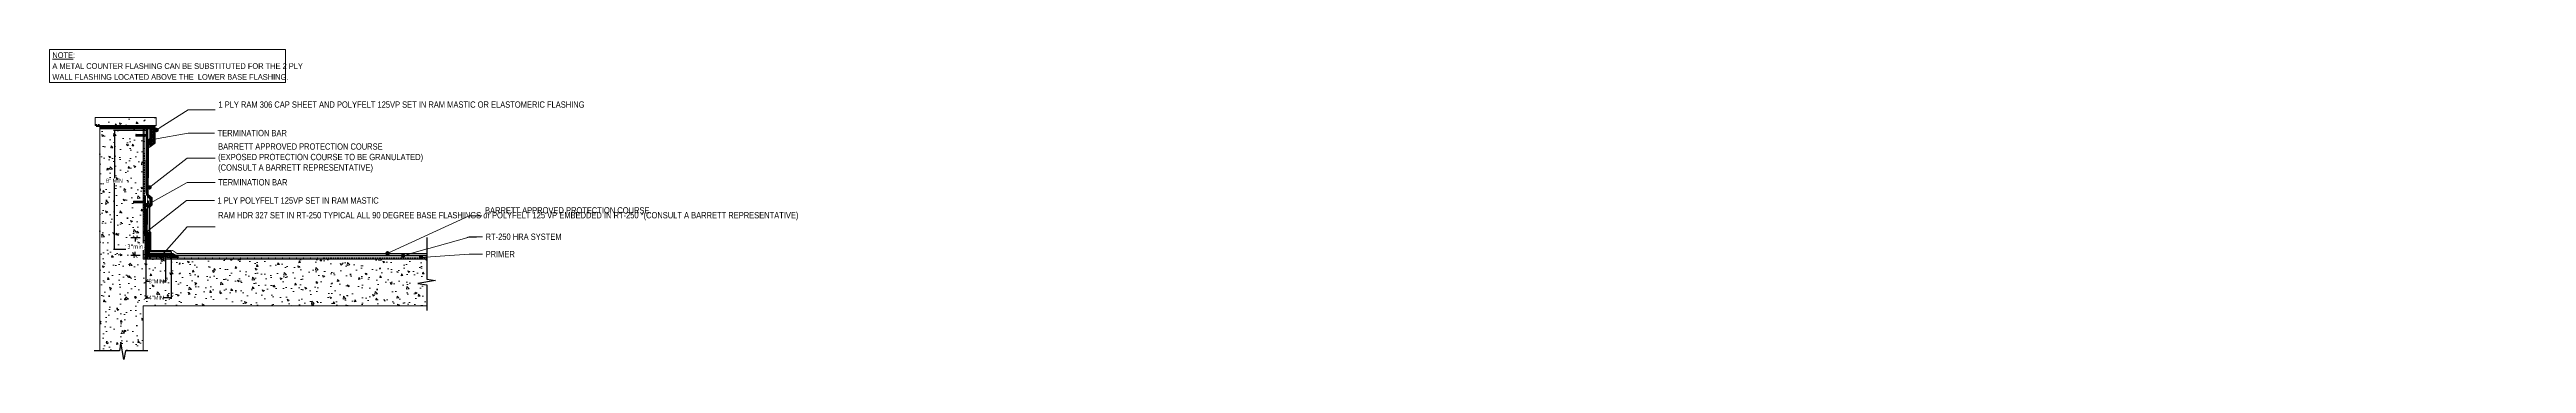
# Model space of a CAD drawing. Header units: inches. Extents: x -8 to 686, y 0 to 54.
# Drawn here: x -7.7 to 416.8, y 0 to 53.9 of the extents above; entities that cross this region are included whole.
import ezdxf
from ezdxf import colors
from ezdxf.entities.mleader import LeaderData, LeaderLine
from ezdxf.math import Vec2, Vec3

# ---------------------------------------------------------------- set-up
doc = ezdxf.new("R2010")
doc.units = ezdxf.units.IN
doc.header["$MEASUREMENT"] = 0
doc.set_wipeout_variables(frame=1)
for name, pattern in [('Dashed - Dense', [0.8, 0.5, -0.3]), ('DASHED2', [0.1875, 0.125, -0.0625]), ('Wipeout_Contour', [39.370079, 0, -39.370079])]:
    doc.linetypes.add(name, pattern=pattern)
for name, color, linetype, lineweight in [('Dimensions', 20, 'Continuous', 0), ('Drainage Mat', 191, 'Continuous', 0), ('Others', 190, 'Continuous', 0), ('RAM HDR 327', 63, 'Continuous', 0), ('Ram Mastic', 191, 'Continuous', 0), ('RT-250 HRA SYSTEM LIQUID', 241, 'Continuous', 0), ('RT-250 HRA SYSTEM MESH', 3, 'Continuous', 0), ('Text', 20, 'Continuous', 0)]:
    doc.layers.add(name, color=color, linetype=linetype, lineweight=lineweight)
doc.layers.add('Fastener', color=94, linetype='Continuous')
doc.layers.add('Primer', color=32, linetype='DASHED2')
doc.layers.add('Metal', color=17, linetype='Continuous', true_color=0x803345)
doc.layers.add('Protection Course', color=99, linetype='Dashed - Dense', lineweight=0, true_color=0x216123)
doc.styles.add('Annotative', font='tahoma.ttf')
doc.styles.add('GENERATED_STYLE_1', font='')
doc.styles.get("Standard").update_dxf_attribs({"font": ''})
doc.styles.get('GENERATED_STYLE_1').set_extended_font_data('Arial Narrow')
doc.styles.get('Standard').set_extended_font_data('Arial Narrow')
doc.dimstyles.new('Annotative', dxfattribs={"dimscale": 0, "dimtxt": 0.09375, "dimasz": 0.09375, "dimexe": 0.09375, "dimexo": 0.09375, "dimgap": 0.0625, "dimtad": 0, "dimtih": 1, "dimtoh": 1, "dimlfac": -1, "dimzin": 3, "dimdsep": 46, "dimlunit": 4, "dimtxsty": 'Annotative', "dimblk": 'ARCHTICK', "dimcen": 0.09, "dimclrd": 256, "dimclre": 256, "dimclrt": 256, "dimadec": 0, "dimazin": 2, "dimtfac": 1, "dimtix": 1, "dimtofl": 0, "dimtmove": 1, "dimatfit": 1, "dimldrblk": 'CLOSEDBLANK', "dimfxl": 1, "dimtfill": 1, "dimtolj": 1, "dimtzin": 0, "dimarcsym": 0})
doc.dimstyles.get("Standard").update_dxf_attribs({"dimtxt": 0.18, "dimasz": 0.18, "dimexe": 0.18, "dimexo": 0.0625, "dimgap": 0.09, "dimtad": 0, "dimtih": 1, "dimtoh": 1, "dimdec": 4, "dimzin": 0, "dimdsep": 46, "dimtxsty": 'Standard', "dimcen": 0.09, "dimadec": 0, "dimazin": 0, "dimtfac": 1, "dimtdec": 4, "dimtofl": 0, "dimtmove": 0, "dimatfit": 3, "dimfxl": 1, "dimtolj": 1, "dimtzin": 0, "dimarcsym": 0})
pattern_1 = [(130, (48.5373, 10.9482), (3.64368, 0.31878), [0.381, -4.191]), (185, (48.5373, 10.9482), (0.70486, 3.82114), [0.3048, -3.3528]), (79.5486, (48.2337, 10.9216), (-2.93883, 3.50235), [0.3238, -3.5618]), (133.816, (48.5373, 11.964), (5.4216, 0.84084), [0.5715, -6.2865]), (83.364, (48.0855, 11.894), (-4.7481, 4.9485), [0.4857, -5.3427]), (188.816, (48.5373, 11.964), (-4.7481, 4.9485), [0.4572, -5.0292]), (159, (48.0293, 11.7102), (3.03229, 2.0453), [0.381, -4.191]), (214, (48.0293, 11.7102), (-1.23604, 3.68376), [0.3048, -3.3528]), (108.5486, (47.7766, 11.5398), (-4.26833, 1.63845), [0.3238, -3.5618]), (142.5, (48.5373, 10.9482), (-0.061772, 1.6911), [0, -3.31216, 0, -3.4036, 0, -3.3655]), (172.5, (48.5373, 10.9482), (-1.336393, 2.00361), [0, -1.94056, 0, -3.23596, 0, -1.2827]), (212.5, (49.6702, 10.9482), (2.711818, 0.11458), [0, -1.27, 0, -3.9624, 0, -5.2578]), (222.5, (50.1782, 10.9482), (-2.96259, 0.50853), [0, -1.651, 0, -2.63144, 0, -3.7338])]
pattern_2 = [(0, (-459.16706, 23.96209), (0.125, 0.125), [0.125, -0.125]), (90, (-459.04206, 23.96209), (-0.125, 0.125), [0.125, -0.125])]

# ---------------------------------------------------------------- blocks, each defined once
blk = doc.blocks.new('_ArchTick')
at = {"color": 0, "linetype": 'ByBlock', "const_width": 0.15}
blk.add_lwpolyline([(-0.5, -0.5), (0.5, 0.5)], dxfattribs=at)
blk = doc.blocks.new('*D12')
at = {"layer": 'Defpoints', "color": 0, "transparency": 16777216}
for p in [(3.46, 39.97), (8.91, 39.97), (9.73, 19.57)]:
    blk.add_point(p, dxfattribs=at)
at = {"layer": 'Dimensions', "color": 0, "lineweight": -2, "transparency": 16777216}
for p, q in [((8.85, 39.97), (3.28, 39.97)), ((3.46, 39.97), (3.46, 31.82)), ((3.46, 19.57), (3.46, 30.93)), ((9.67, 19.57), (3.28, 19.57))]:
    blk.add_line(p, q, dxfattribs=at)
at = {"layer": 'Dimensions', "color": 0, "lineweight": -2, "transparency": 16777216, "xscale": 0.18, "yscale": 0.18, "zscale": 0.18}
for p, rotation in [((3.46, 39.97), 90), ((3.46, 19.57), 270)]:
    blk.add_blockref('_ArchTick', p, dxfattribs=dict(at, rotation=rotation))
at = {"layer": 'Dimensions', "color": 0, "transparency": 16777216, "insert": (3.46, 31.38), "char_height": 0.7, "attachment_point": 5}
blk.add_mtext('\\A1;8" MIN', dxfattribs=at)
blk = doc.blocks.new('*D10')
at = {"layer": 'Defpoints', "color": 0, "transparency": 16777216}
for p in [(8.87, 18.54), (13.17, 19.21), (13.17, 11.3)]:
    blk.add_point(p, dxfattribs=at)
at = {"layer": 'Dimensions', "color": 0, "lineweight": -2, "transparency": 16777216}
for p, q in [((8.87, 18.47), (8.87, 11.12)), ((13.17, 19.15), (13.17, 11.12)), ((8.87, 11.3), (9.5, 11.3)), ((13.17, 11.3), (11.8, 11.3))]:
    blk.add_line(p, q, dxfattribs=at)
at = {"layer": 'Dimensions', "color": 0, "lineweight": -2, "transparency": 16777216, "xscale": 0.75, "yscale": 0.75, "zscale": 0.75, "rotation": 180}
blk.add_blockref('_ArchTick', (8.87, 11.3), dxfattribs=at)
at = {"layer": 'Dimensions', "color": 0, "lineweight": -2, "transparency": 16777216, "xscale": 0.75, "yscale": 0.75, "zscale": 0.75}
blk.add_blockref('_ArchTick', (13.17, 11.3), dxfattribs=at)
at = {"layer": 'Dimensions', "color": 0, "transparency": 16777216, "insert": (10.65, 11.3), "char_height": 0.7, "attachment_point": 5}
blk.add_mtext('\\A1;4"MIN', dxfattribs=at)
blk = doc.blocks.new('*D11')
at = {"layer": 'Defpoints', "color": 0, "transparency": 16777216}
for p in [(8.87, 18.54), (12.22, 18.49), (12.22, 14.11)]:
    blk.add_point(p, dxfattribs=at)
at = {"layer": 'Dimensions', "color": 0, "lineweight": -2, "transparency": 16777216}
for p, q in [((8.87, 18.47), (8.87, 13.93)), ((12.22, 18.43), (12.22, 13.93)), ((8.87, 14.11), (9.5, 14.11)), ((12.22, 14.11), (11.78, 14.11))]:
    blk.add_line(p, q, dxfattribs=at)
at = {"layer": 'Dimensions', "color": 0, "lineweight": -2, "transparency": 16777216, "xscale": 0.75, "yscale": 0.75, "zscale": 0.75, "rotation": 180}
blk.add_blockref('_ArchTick', (8.87, 14.11), dxfattribs=at)
at = {"layer": 'Dimensions', "color": 0, "lineweight": -2, "transparency": 16777216, "xscale": 0.75, "yscale": 0.75, "zscale": 0.75}
blk.add_blockref('_ArchTick', (12.22, 14.11), dxfattribs=at)
at = {"layer": 'Dimensions', "color": 0, "transparency": 16777216, "insert": (10.64, 14.11), "char_height": 0.7, "attachment_point": 5}
blk.add_mtext('\\A1;3"MIN', dxfattribs=at)
blk = doc.blocks.new('zamac')
blk.add_wipeout([(-2.34, 0.12), (-2.27, 0.14), (0, 0.14), (0, -0.14), (-2.27, -0.14), (-2.34, -0.12)])
at = {"color": 0, "linetype": 'Continuous', "ltscale": 1.75}
for points in [[(-2.27, 0.04), (-2.27, 0.14), (-2.34, 0.12), (-2.34, -0.12), (-2.27, -0.14), (-2.27, -0.04)], [(-2.34, -0.04), (-1.25, -0.04), (-1.25, 0.04), (-2.34, 0.04)], [(-2.27, 0.14), (0, 0.14)], [(0, -0.14), (-2.27, -0.14)]]:
    blk.add_lwpolyline(points, dxfattribs=at)
blk.add_lwpolyline([(0, -0.35), (0, 0.35), (0.02, 0.35, -0.236068), (0.05, 0.34), (0.15, 0.21, -0.162278), (0.16, 0.18), (0.16, -0.18, -0.162278), (0.15, -0.21), (0.05, -0.34, -0.236068), (0.02, -0.35)], format="xyb", close=True, dxfattribs=at)
blk = doc.blocks.new('flat term')
at = {"layer": 'Fastener'}
blk.add_blockref('zamac', (476.02, 15.02), dxfattribs=at)
at = {"layer": 'Drainage Mat'}
blk.add_lwpolyline([(476.02, 13.96), (475.83, 13.96), (475.83, 16.12), (476.02, 16.12)], close=True, dxfattribs=at)
blk.add_wipeout([(476.02, 13.96), (475.83, 13.96), (475.83, 16.12), (476.02, 16.12)]).dxf.layer = 'Fastener'
blk = doc.blocks.new('*D13')
at = {"layer": 'Dimensions', "lineweight": -2, "transparency": 16777216}
for p, q in [((7.85, 21.59), (6.28, 21.59)), ((7.03, 21.59), (7.03, 20.95)), ((7.85, 18.52), (6.28, 18.52)), ((7.03, 18.52), (7.03, 19.17))]:
    blk.add_line(p, q, dxfattribs=at)
at = {"layer": 'Dimensions', "lineweight": -2, "transparency": 16777216, "xscale": 0.75, "yscale": 0.75, "zscale": 0.75}
for p, rotation in [((7.03, 21.59), 90), ((7.03, 18.52), 270)]:
    blk.add_blockref('_ArchTick', p, dxfattribs=dict(at, rotation=rotation))
at = {"layer": 'Dimensions', "transparency": 16777216, "insert": (7.03, 20.06), "char_height": 0.75, "attachment_point": 5, "style": 'Annotative', "bg_fill": 3, "box_fill_scale": 1.25, "bg_fill_color": 9, "bg_fill_true_color": 13158600, "bg_fill_transparency": 0}
blk.add_mtext('\\A1;3"min', dxfattribs=at)
at = {"layer": 'Defpoints', "color": 0, "transparency": 16777216}
for p in [(8.6, 21.59), (7.03, 18.52), (8.6, 18.52)]:
    blk.add_point(p, dxfattribs=at)
blk = doc.blocks.new('_ClosedBlank')
at = {"color": 0, "linetype": 'ByBlock', "lineweight": -2}
for p, q in [((-1, 0.2), (0, 0)), ((-1, 0.2), (-1, -0.2)), ((0, 0), (-1, -0.2))]:
    blk.add_line(p, q, dxfattribs=at)
blk = doc.blocks.new('_Dot')
at = {"color": 0, "linetype": 'ByBlock', "lineweight": -2}
blk.add_line((-0.5, 0), (-1, 0), dxfattribs=at)
at = {"color": 0, "linetype": 'ByBlock', "const_width": 0.5}
blk.add_lwpolyline([(-0.25, 0, 1), (0.25, 0, 1)], format="xyb", close=True, dxfattribs=at)

msp = doc.modelspace()

# ---------------------------------------------------------------- hatches: boundary and pattern name
at = {"layer": 'Others'}
h = msp.add_hatch(dxfattribs=at)
h.set_pattern_fill('CONCRETE___STRUCTURAL_0002', color=256, style=0, pattern_type=2)
h.set_pattern_definition(pattern_1)
h.paths.add_polyline_path([(10.59214, 40.8341), (10.59214, 42.21193), (0.17552, 42.21193), (0.17552, 40.8341)])
h = msp.add_hatch(dxfattribs=at)
h.set_pattern_fill('CONCRETE___STRUCTURAL_0002', color=256, style=0, pattern_type=2)
h.set_pattern_definition(pattern_1)
h.paths.add_polyline_path([(0.9574, 0.24511), (8.41841, 0.24511), (8.41841, 9.90551), (63.48398, 9.90551), (63.48398, 17.93584), (8.41841, 17.93584), (8.41841, 40.2753), (0.9574, 40.2753)])
at = {"layer": 'Protection Course'}
h = msp.add_hatch(dxfattribs=at)
h.set_pattern_fill('AGGREGAT', color=256, scale=0.3, pattern_type=2)
h.set_pattern_definition([(0, (-459.16706, 23.9621), (0.3, 0.3), [0.03, -0.045, 0.015, -0.045, 0.015, -0.15]), (0, (-459.01706, 23.9921), (0.3, 0.3), [0.015, -0.285]), (0, (-459.10706, 24.0071), (0.3, 0.3), [0.015, -0.03, 0.015, -0.24]), (0, (-458.95706, 24.0221), (0.3, 0.3), [0.03, -0.27]), (0, (-458.92706, 24.0371), (0.3, 0.3), [0.015, -0.285]), (0, (-459.01706, 24.0671), (0.3, 0.3), [0.03, -0.27]), (0, (-459.16706, 24.0821), (0.3, 0.3), [0.015, -0.03, 0.015, -0.075, 0.045, -0.12]), (0, (-458.95706, 24.1121), (0.3, 0.3), [0.03, -0.27]), (0, (-459.13706, 24.1271), (0.3, 0.3), [0.03, -0.015, 0.015, -0.12, 0.015, -0.105]), (0, (-459.15206, 24.1421), (0.3, 0.3), [0.015, -0.285]), (0, (-459.04706, 24.1571), (0.3, 0.3), [0.015, -0.015, 0.015, -0.255]), (0, (-459.09206, 24.1721), (0.3, 0.3), [0.015, -0.285]), (0, (-458.89706, 24.1871), (0.3, 0.3), [0.015, -0.285]), (0, (-459.03206, 24.2021), (0.3, 0.3), [0.015, -0.12, 0.015, -0.15]), (0, (-459.03206, 24.2171), (0.3, 0.3), [0.03, -0.27]), (0, (-458.97206, 24.2321), (0.3, 0.3), [0.03, -0.27]), (0, (-459.15206, 24.2471), (0.3, 0.3), [0.015, -0.18, 0.03, -0.075]), (90, (-459.16706, 24.0971), (-0.3, 0.3), [0.06, -0.06, 0.03, -0.15]), (90, (-459.15206, 24.0971), (-0.3, 0.3), [0.015, -0.105, 0.03, -0.15]), (90, (-459.13706, 24.0221), (-0.3, 0.3), [0.045, -0.255]), (90, (-459.12206, 24.0221), (-0.3, 0.3), [0.03, -0.27]), (90, (-459.10706, 23.9771), (-0.3, 0.3), [0.015, -0.18, 0.015, -0.015, 0.03, -0.045]), (90, (-459.07706, 23.9771), (-0.3, 0.3), [0.015, -0.105, 0.015, -0.165]), (90, (-459.06206, 24.0971), (-0.3, 0.3), [0.03, -0.045, 0.015, -0.015, 0.03, -0.165]), (90, (-459.04706, 24.0371), (-0.3, 0.3), [0.03, -0.165, 0.015, -0.09]), (90, (-459.03206, 23.9771), (-0.3, 0.3), [0.015, -0.015, 0.03, -0.24]), (90, (-459.00206, 24.1721), (-0.3, 0.3), [0.015, -0.285]), (90, (-458.98706, 24.1721), (-0.3, 0.3), [0.03, -0.03, 0.015, -0.015, 0.03, -0.18]), (90, (-458.97206, 24.0371), (-0.3, 0.3), [0.015, -0.015, 0.015, -0.03, 0.015, -0.21]), (90, (-458.92706, 24.1421), (-0.3, 0.3), [0.06, -0.24]), (90, (-458.91206, 24.1121), (-0.3, 0.3), [0.06, -0.045, 0.03, -0.165]), (90, (-458.89706, 23.9921), (-0.3, 0.3), [0.015, -0.045, 0.03, -0.21]), (90, (-458.88206, 24.0221), (-0.3, 0.3), [0.045, -0.255]), (45, (-459.04706, 23.96209), (0, 0.3), [0.021213, -0.40305107]), (45, (-458.88206, 23.97709), (0, 0.3), [0.021213, -0.36062507, 0.021213, -0.021213]), (45, (-459.07706, 23.99209), (0, 0.3), [0.021213, -0.169704, 0.021213, -0.21213407]), (45, (-459.00206, 23.99209), (0, 0.3), [0.021213, -0.33941207, 0.021213, -0.042426]), (45, (-458.98706, 23.99209), (0, 0.3), [0.042426, -0.169704, 0.042426, -0.16970807]), (45, (-459.06206, 24.02209), (0, 0.3), [0.02121, -0.19092, 0.02121, -0.02121, 0.02121, -0.14850407]), (45, (-458.91206, 24.03709), (0, 0.3), [0.021213, -0.021213, 0.021213, -0.36062507]), (45, (-459.12206, 24.05209), (0, 0.3), [0.021213, -0.254556, 0.021213, -0.12728207]), (45, (-458.88206, 24.08209), (0, 0.3), [0.02121, -0.02121, 0.02121, -0.084852, 0.02121, -0.25457207]), (45, (-459.06206, 24.12709), (0, 0.3), [0.021213, -0.40305107]), (45, (-459.13706, 24.14209), (0, 0.3), [0.0424263, -0.38183777]), (45, (-459.16706, 24.17209), (0, 0.3), [0.021213, -0.021213, 0.021213, -0.36062507]), (45, (-459.00206, 24.21709), (0, 0.3), [0.021213, -0.40305107]), (45, (-458.91206, 24.24709), (0, 0.3), [0.021213, -0.40305107]), (135, (-459.03206, 23.99209), (2e-17, 0.3), [0.021213, -0.40305107]), (135, (-459.01706, 23.99209), (2e-17, 0.3), [0.021213, -0.40305107]), (135, (-459.10706, 24.00709), (2e-17, 0.3), [0.021213, -0.084852, 0.042426, -0.27577307]), (135, (-459.16706, 24.00709), (2e-17, 0.3), [0.021213, -0.40305107]), (135, (-458.97206, 24.05209), (2e-17, 0.3), [0.021213, -0.16970562, 0.021213, -0.21213245]), (135, (-458.95706, 24.05209), (2e-17, 0.3), [0.02121, -0.12729, 0.02121, -0.12726, 0.02121, -0.10608407]), (135, (-459.13706, 24.06709), (2e-17, 0.3), [0.021213, -0.40305107]), (135, (-458.89706, 24.08209), (2e-17, 0.3), [0.04242, -0.106065, 0.02121, -0.02121, 0.02121, -0.21214907]), (135, (-459.09206, 24.12709), (2e-17, 0.3), [0.021213, -0.40305107]), (135, (-458.97206, 24.12709), (2e-17, 0.3), [0.0424263, -0.38183777]), (135, (-458.95706, 24.12709), (2e-17, 0.3), [0.021213, -0.40305107]), (135, (-459.04706, 24.15709), (2e-17, 0.3), [0.021213, -0.40305107]), (135, (-459.13706, 24.20209), (2e-17, 0.3), [0.021213, -0.40305107]), (135, (-458.89706, 24.20209), (2e-17, 0.3), [0.021213, -0.40305107]), (26.56505, (-459.13706, 23.96209), (0.3, 1e-10), [0.03354, -0.6372804]), (26.56505, (-459.16706, 23.99209), (0.3, 1e-10), [0.03354, -0.6372804]), (26.56505, (-459.16706, 24.00709), (0.3, 1e-10), [0.03354, -0.6372804]), (26.56505, (-459.09206, 24.00709), (0.3, 1e-10), [0.03354, -0.6372804]), (26.56505, (-459.10706, 24.06709), (0.3, 1e-10), [0.03354, -0.6372804]), (26.56505, (-459.10706, 24.08209), (0.3, 1e-10), [0.03354, -0.6372804]), (26.56505, (-459.04706, 24.14209), (0.3, 1e-10), [0.03354, -0.6372804]), (26.56505, (-459.03206, 24.15709), (0.3, 1e-10), [0.03354, -0.6372804]), (26.56505, (-459.15206, 24.18709), (0.3, 1e-10), [0.03354, -0.6372804]), (26.56505, (-459.06206, 24.18709), (0.3, 1e-10), [0.03354, -0.6372804]), (63.43495, (-458.91206, 23.96209), (2e-11, 0.3), [0.03354, -0.6372804]), (63.43495, (-458.98706, 24.00709), (2e-11, 0.3), [0.03354, -0.6372804]), (63.43495, (-459.03206, 24.03709), (2e-11, 0.3), [0.03354, -0.6372804]), (63.43495, (-458.98706, 24.08209), (2e-11, 0.3), [0.03354, -0.6372804]), (63.43495, (-458.97206, 24.08209), (2e-11, 0.3), [0.03354, -0.6372804]), (63.43495, (-459.07706, 24.12709), (2e-11, 0.3), [0.03354, -0.6372804]), (63.43495, (-459.10706, 24.14209), (2e-11, 0.3), [0.03354, -0.6372804]), (63.43495, (-458.98706, 24.20209), (2e-11, 0.3), [0.03354, -0.6372804]), (63.43495, (-459.10706, 24.23209), (2e-11, 0.3), [0.03354, -0.6372804]), (116.56505, (-459.15206, 24.14209), (-1e-10, 0.3), [0.03354, -0.6372804]), (116.56505, (-458.97206, 24.14209), (-1e-10, 0.3), [0.03354, -0.6372804]), (116.56505, (-459.16706, 24.15709), (-1e-10, 0.3), [0.03354, -0.6372804]), (116.56505, (-458.92706, 24.20209), (-1e-10, 0.3), [0.03354, -0.6372804]), (116.56505, (-459.12206, 24.21709), (-1e-10, 0.3), [0.03354, -0.6372804]), (116.56505, (-459.06206, 24.23209), (-1e-10, 0.3), [0.03354, -0.6372804]), (153.43495, (-459.04706, 23.96209), (-0.3, 1e-10), [0.03354, -0.6372804]), (153.43495, (-459.10706, 23.99209), (-0.3, 1e-10), [0.03354, -0.6372804]), (153.43495, (-458.89706, 24.00709), (-0.3, 1e-10), [0.03354, -0.6372804]), (153.43495, (-458.92706, 24.03709), (-0.3, 1e-10), [0.03354, -0.6372804]), (153.43495, (-459.04706, 24.06709), (-0.3, 1e-10), [0.03354, -0.6372804]), (153.43495, (-459.12206, 24.08209), (-0.3, 1e-10), [0.03354, -0.6372804]), (153.43495, (-459.03206, 24.08209), (-0.3, 1e-10), [0.03354, -0.6372804]), (153.43495, (-459.07706, 24.11209), (-0.3, 1e-10), [0.03354, -0.6372804]), (153.43495, (-459.07706, 24.18709), (-0.3, 1e-10), [0.03354, -0.6372804]), (153.43495, (-459.16706, 24.24709), (-0.3, 1e-10), [0.03354, -0.6372804]), (153.43495, (-458.98706, 24.24709), (-0.3, 1e-10), [0.03354, -0.6372804]), (153.43495, (-458.95706, 24.24709), (-0.3, 1e-10), [0.03354, -0.6372804])])
h.paths.add_polyline_path([(9.39306, 22.60982), (9.59401, 22.40934), (9.59401, 19.27269), (9.5963, 19.27269), (9.5963, 19.15021), (13.16905, 19.15021), (13.16905, 19.27269), (9.72474, 19.27269), (9.72474, 22.47591), (9.51767, 22.68249), (9.51767, 26.84807), (9.95026, 27.24339), (9.95704, 28.42571), (9.26525, 29.03286), (9.35261, 40.27332), (9.20151, 40.27671), (9.13653, 29.00011), (9.81133, 28.38918), (9.81884, 27.29491), (9.39382, 26.8626)])
at = {"layer": 'Ram Mastic'}
h = msp.add_hatch(dxfattribs=at)
h.set_pattern_fill('ZIGZAG', color=256)
h.set_pattern_definition(pattern_2)
h.paths.add_polyline_path([(8.82111, 28.79871), (8.60453, 28.79871), (8.60453, 22.03108), (9.02935, 22.03108), (9.02935, 18.52575), (9.22607, 18.52575), (9.22168, 22.18706), (8.82261, 22.48386)])
h = msp.add_hatch(dxfattribs=at)
h.set_pattern_fill('ZIGZAG', color=256)
h.set_pattern_definition(pattern_2)
h.paths.add_polyline_path([(14.36072, 18.35076), (13.83314, 18.35536), (13.37198, 18.65544), (9.22607, 18.66004), (9.22607, 18.52575), (12.4667, 18.52575), (12.4667, 18.20504), (14.36072, 18.20504)])

# ---------------------------------------------------------------- linework, layer by layer
at = {"layer": 'Metal', "linetype": 'Continuous'}
msp.add_lwpolyline([(9.43649, 37.12363), (10.42896, 37.89154), (10.43313, 40.68948), (0.32668, 40.70452)], dxfattribs=at)
at = {"layer": 'Others', "flags": 128}
for points in [[(10.59214, 40.8341), (10.59214, 42.21193), (0.17552, 42.21193), (0.17552, 40.8341)], [(0.9574, 0.24511), (8.41841, 0.24511), (8.41841, 9.90551), (63.48398, 9.90551), (63.48398, 17.93584), (8.41841, 17.93584), (8.41841, 40.2753), (0.9574, 40.2753)]]:
    msp.add_lwpolyline(points, close=True, dxfattribs=at)
at = {"layer": 'Primer', "ltscale": 0.2}
msp.add_lwpolyline([(57.11942, 18.06422), (8.60453, 18.06422), (8.60453, 40.2753)], dxfattribs=at)
at = {"layer": 'Protection Course', "linetype": 'Continuous', "flags": 128}
msp.add_lwpolyline([(9.39306, 22.60982), (9.59401, 22.40934), (9.59401, 19.27269), (9.5963, 19.27269), (9.5963, 19.15021), (13.16905, 19.15021), (13.16905, 19.27269), (9.72474, 19.27269), (9.72474, 22.47591), (9.51767, 22.68249), (9.51767, 26.84807), (9.95026, 27.24339), (9.95704, 28.42571), (9.26525, 29.03286), (9.35261, 40.27332), (9.20151, 40.27671), (9.13653, 29.00011), (9.81133, 28.38918), (9.81884, 27.29491), (9.39382, 26.8626)], close=True, dxfattribs=at)
at = {"layer": 'Protection Course', "linetype": 'Dashed - Dense', "ltscale": 0.2, "const_width": 0.14148}
msp.add_lwpolyline([(57.07639, 18.89528), (14.17054, 18.89528), (13.40434, 19.43844), (9.81813, 19.44394)], dxfattribs=at)
at = {"layer": 'RAM HDR 327', "const_width": 0.05}
msp.add_lwpolyline([(12.21812, 18.49096), (8.985, 18.48888), (9.00766, 21.59439)], dxfattribs=at)
at = {"layer": 'Ram Mastic'}
for points in [[(8.82111, 28.79871), (8.60453, 28.79871), (8.60453, 22.03108), (9.02935, 22.03108), (9.02935, 18.52575), (9.22607, 18.52575), (9.22168, 22.18706), (8.82261, 22.48386)], [(14.36072, 18.35076), (13.83314, 18.35536), (13.37198, 18.65544), (9.22607, 18.66004), (9.22607, 18.52575), (12.4667, 18.52575), (12.4667, 18.20504), (14.36072, 18.20504)]]:
    msp.add_lwpolyline(points, close=True, dxfattribs=at)
at = {"layer": 'RT-250 HRA SYSTEM LIQUID', "const_width": 0.3}
for points in [[(56.9798, 18.55177), (13.93852, 18.55177), (13.41169, 18.85004), (9.39106, 18.85004), (9.42347, 22.26204), (9.03094, 22.60382), (9.06522, 26.64767), (9.59376, 27.45607), (9.59376, 28.27776), (9.02662, 28.88552), (8.91506, 29.46502), (8.96695, 40.27099)], [(12.46127, 18.36309), (8.85806, 18.36044), (8.87253, 22.02998)]]:
    msp.add_lwpolyline(points, dxfattribs=at)
at = {"layer": 'RT-250 HRA SYSTEM MESH'}
msp.add_lwpolyline([(14.36072, 18.35076), (13.86152, 18.38374), (13.36584, 18.67961), (9.24153, 18.67961), (9.23714, 22.20416), (8.86279, 22.53295), (8.86129, 28.80192)], dxfattribs=at)

# ---------------------------------------------------------------- texts
at = {"layer": 'Text', "linetype": 'Continuous', "insert": (-7.16492, 48.68762), "char_height": 0.97222222, "width": 39.4566205, "attachment_point": 7, "line_spacing_factor": 1.156004, "style": 'GENERATED_STYLE_1', "bg_fill": 16, "box_fill_scale": 1.5, "bg_fill_color": 256, "bg_fill_transparency": 0}
msp.add_mtext('\\A1;\\pxql;{\\LNOTE}:\\P\\pq*;A METAL COUNTER FLASHING CAN BE SUBSTITUTED FOR THE 2 PLY WALL FLASHING LOCATED ABOVE THE  LOWER BASE FLASHING.', dxfattribs=at)

# ---------------------------------------------------------------- dimensions: what is measured, and where the dimension line sits
at = {"layer": 'Dimensions'}
dim = msp.add_linear_dim(base=(3.45753, 39.97097), p1=(9.73048, 19.56956), p2=(8.91214, 39.97097), angle=90, text='8" MIN', dimstyle='Standard', override={"dimscale": 0, "dimtxt": 0.7, "dimblk1": 'ArchTick', "dimblk2": 'ArchTick', "dimsah": 1}, dxfattribs=at)
dim.commit()
dim.dimension.update_dxf_attribs({"geometry": '*D12', "text_midpoint": (3.45753, 31.37643), "dimtype": 160})
for base, p2, text, picture, middle in [((13.16905, 11.30199), (13.16905, 19.21145), '4"MIN', '*D10', (10.65037, 11.30199)), ((12.21812, 14.11144), (12.21812, 18.49096), '3"MIN', '*D11', (10.64233, 14.11144))]:
    dim = msp.add_linear_dim(base=base, p1=(8.86605, 18.53709), p2=p2, text=text, dimstyle='Standard', override={"dimtxt": 0.7, "dimasz": 0.75, "dimblk1": 'ArchTick', "dimblk2": 'ArchTick', "dimsah": 1}, dxfattribs=at)
    dim.commit()
    dim.dimension.update_dxf_attribs({"geometry": picture, "text_midpoint": middle, "dimtype": 160})

# ---------------------------------------------------------------- next in the draw order: wipeouts: each hides what was drawn before it
at = {"linetype": 'Wipeout_Contour', "ltscale": 4148.249165}
msp.add_wipeout([(65.54634, 21.6553), (56.97978, 21.65526), (56.97982, 14.50526), (58.47983, 14.25527), (55.47983, 13.75525), (56.97983, 13.50526), (56.97985, 9.1181), (65.54641, 9.11815)], dxfattribs=at)
at = {"linetype": 'Wipeout_Contour', "ltscale": 3715.327653}
msp.add_wipeout([(9.19437, 0.00005), (9.19436, 2.16857), (5.34349, 2.16855), (5.0935, 0.66855), (4.59348, 3.66854), (4.34349, 2.16854), (-0.00001, 2.16852), (0, 0)], dxfattribs=at)

# ---------------------------------------------------------------- next in the draw order: linework, layer by layer
at = {"linetype": 'Continuous'}
for p, q in [((56.97978, 21.65526), (56.97982, 14.50526)), ((58.47983, 14.25527), (55.47983, 13.75525)), ((55.47983, 13.75525), (56.97983, 13.50526)), ((56.97982, 14.50526), (58.47983, 14.25527)), ((56.97983, 13.50526), (56.97985, 9.1181)), ((4.34349, 2.16854), (-0.00001, 2.16852)), ((4.59348, 3.66854), (4.34349, 2.16854)), ((5.0935, 0.66855), (4.59348, 3.66854)), ((5.34349, 2.16855), (5.0935, 0.66855)), ((9.19436, 2.16857), (5.34349, 2.16855))]:
    msp.add_line(p, q, dxfattribs=at)
at = {"layer": 'RT-250 HRA SYSTEM MESH'}
msp.add_lwpolyline([(56.9798, 18.51487), (13.93852, 18.51487), (13.41168, 18.81314), (9.39105, 18.81314), (9.42347, 22.22515), (9.03093, 22.56693), (9.06522, 26.64767), (9.59376, 27.41917), (9.59376, 28.27777), (9.02662, 28.88552), (8.91506, 29.46502), (8.96695, 40.2341)], dxfattribs=at)

# ---------------------------------------------------------------- next in the draw order: leaders
at = {"layer": 'Text'}
ml = msp.add_multileader_mtext('Standard', dxfattribs=at)
ml.set_content('BARRETT APPROVED PROTECTION COURSE.', color=256)
ml.set_leader_properties(color=256, lineweight=0)
ml.set_arrow_properties(name='DOT')
ml.build(insert=Vec2(0, 0))
ml.multileader.update_dxf_attribs({"text_left_attachment_type": 2, "text_right_attachment_type": 2, "dogleg_length": 0.36, "arrow_head_size": 0.75, "scale": 12})
ctx = ml.context
ctx.base_point, ctx.scale, ctx.char_height, ctx.arrow_head_size, ctx.landing_gap_size, ctx.plane_origin = Vec3(66.4248, 25.36961), 12, 1.08, 0.75, 0.54, Vec3(60.50561, 18.89528)
ctx.left_attachment, ctx.right_attachment = 2, 2
notes = []
notes.append((ctx, [(0, (1, 1, 0), (64.23835, 25.36961), (1, 0), 2.18645, [(0, [(50.27608, 18.91554)], 0, [])])]))
ctx.mtext.insert, ctx.mtext.width, ctx.mtext.flow_direction = Vec3(66.9648, 26.83797), 18.0121863, 5
ml = msp.add_multileader_mtext('Standard', dxfattribs=at)
ml.set_content('RT-250 HRA SYSTEM', color=256)
ml.set_leader_properties(color=256, lineweight=0)
ml.set_arrow_properties(name='DOT')
ml.build(insert=Vec2(0, 0))
ml.multileader.update_dxf_attribs({"text_left_attachment_type": 2, "text_right_attachment_type": 2, "dogleg_length": 0.36, "arrow_head_size": 0.75, "scale": 12})
ctx = ml.context
ctx.base_point, ctx.scale, ctx.char_height, ctx.arrow_head_size, ctx.landing_gap_size, ctx.plane_origin = Vec3(66.53132, 21.74895), 12, 1.08, 0.75, 0.54, Vec3(56.2885, 18.44239)
ctx.left_attachment, ctx.right_attachment = 2, 2
notes.append((ctx, [(0, (1, 1, 0), (64.23835, 21.74895), (1, 0), 2.29297, [(0, [(52.91586, 18.51487)], 0, [])])]))
ctx.mtext.insert, ctx.mtext.flow_direction = Vec3(67.07132, 22.30773), 5
ml = msp.add_multileader_mtext('Standard', dxfattribs=at)
ml.set_content('PRIMER', color=256)
ml.set_leader_properties(color=256, lineweight=0)
ml.set_arrow_properties(name='DOT')
ml.build(insert=Vec2(0, 0))
ml.multileader.update_dxf_attribs({"text_left_attachment_type": 2, "text_right_attachment_type": 2, "dogleg_length": 0.36, "arrow_head_size": 0.75, "scale": 12})
ctx = ml.context
ctx.base_point, ctx.scale, ctx.char_height, ctx.arrow_head_size, ctx.landing_gap_size, ctx.plane_origin = Vec3(66.53132, 18.78318), 12, 1.08, 0.75, 0.54, Vec3(52.1296, 18.00029)
ctx.left_attachment, ctx.right_attachment = 2, 2
notes.append((ctx, [(0, (1, 1, 0), (64.23835, 18.78318), (1, 0), 2.29297, [(0, [(56.00202, 18.19683)], 0, [])])]))
ctx.mtext.insert, ctx.mtext.width, ctx.mtext.flow_direction = Vec3(67.07132, 19.32318), 6.2457702, 5
for ctx, leaders in notes:
    for number, flags, end, landing, length, lines in leaders:
        leader = LeaderData()
        leader.index, (leader.has_last_leader_line, leader.has_dogleg_vector, leader.attachment_direction) = number, flags
        leader.last_leader_point, leader.dogleg_vector, leader.dogleg_length = Vec3(end), Vec3(landing), length
        for number, points, colour, breaks in lines:
            line = LeaderLine()
            line.index, line.vertices, line.color, line.breaks = number, Vec3.list(points), colors.encode_raw_color(colour), breaks
            leader.lines.append(line)
        ctx.leaders.append(leader)

# ---------------------------------------------------------------- next in the draw order: block references
at = {"layer": 'Drainage Mat'}
msp.add_blockref('flat term', (-466.55217, 24.15578), dxfattribs=at)
at = {"layer": 'Fastener'}
msp.add_blockref('flat term', (-466.95785, 12.68566), dxfattribs=at)

# ---------------------------------------------------------------- next in the draw order: dimensions: what is measured, and where the dimension line sits
at = {"layer": 'Dimensions'}
dim = msp.add_linear_dim(base=(7.02935, 18.52484), p1=(8.60453, 21.59439), p2=(8.60453, 18.52484), angle=90, text='<>min', dimstyle='Annotative', override={"dimscale": 0}, dxfattribs=at)
dim.commit()
dim.dimension.update_dxf_attribs({"geometry": '*D13', "text_midpoint": (7.02935, 20.05961)})

# ---------------------------------------------------------------- next in the draw order: hatches: boundary and pattern name
at = {"layer": 'Ram Mastic'}
h = msp.add_hatch(dxfattribs=at)
h.set_pattern_fill('ZIGZAG', color=256)
h.set_pattern_definition(pattern_2)
h.paths.add_polyline_path([(0.9574, 40.2753), (9.53186, 40.2753), (9.53186, 39.55844), (9.66446, 39.39805), (9.66446, 38.95803), (9.53186, 38.82544), (9.53186, 37.34044), (10.34602, 37.97901), (10.34602, 40.64868), (0.9574, 40.64868)])

# ---------------------------------------------------------------- next in the draw order: linework, layer by layer
at = {"layer": 'Drainage Mat'}
msp.add_lwpolyline([(0.9574, 40.2753), (9.53186, 40.2753), (9.53186, 39.55844), (9.66446, 39.39805), (9.66446, 38.95803), (9.53186, 38.82544), (9.53186, 37.34044), (10.34602, 37.97901), (10.34602, 40.64868), (0.9574, 40.64868)], close=True, dxfattribs=at)

# ---------------------------------------------------------------- next in the draw order: leaders
at = {"layer": 'Text'}
ml = msp.add_multileader_mtext('Standard', dxfattribs=at)
ml.set_content('1 PLY RAM 306 CAP SHEET AND POLYFELT 125VP SET IN RAM MASTIC OR ELASTOMERIC FLASHING', color=256)
ml.set_leader_properties(color=256, lineweight=0)
ml.set_arrow_properties(name='DOT')
ml.build(insert=Vec2(0, 0))
ml.multileader.update_dxf_attribs({"text_left_attachment_type": 2, "text_right_attachment_type": 2, "dogleg_length": 0.36, "arrow_head_size": 0.75, "scale": 12})
ctx = ml.context
ctx.base_point, ctx.scale, ctx.char_height, ctx.arrow_head_size, ctx.landing_gap_size, ctx.plane_origin = Vec3(20.74268, 43.52189), 12, 1.08, 0.75, 0.54, Vec3(3.29167, 40.7001)
ctx.left_attachment, ctx.right_attachment = 2, 2
notes = []
notes.append((ctx, [(1, (1, 1, 0), (16.1063, 43.52189), (1, 0), 4.63638, [(0, [(10.69701, 40.08358)], 0, [])])]))
ctx.mtext.insert, ctx.mtext.width, ctx.mtext.flow_direction = Vec3(21.28268, 44.99025), 32.3779897, 5
ml = msp.add_multileader_mtext('Standard', dxfattribs=at)
ml.set_content('TERMINATION BAR', color=256)
ml.set_leader_properties(color=256, lineweight=0)
ml.set_arrow_properties(name='DOT')
ml.build(insert=Vec2(0, 0))
ml.multileader.update_dxf_attribs({"text_left_attachment_type": 2, "text_right_attachment_type": 2, "dogleg_length": 0.36, "arrow_head_size": 0.75, "scale": 12})
ctx = ml.context
ctx.base_point, ctx.scale, ctx.char_height, ctx.arrow_head_size, ctx.landing_gap_size, ctx.plane_origin = Vec3(20.6063, 39.53986), 12, 1.08, 0.75, 0.54, Vec3(5.54279, 39.71681)
ctx.left_attachment, ctx.right_attachment = 2, 2
notes.append((ctx, [(1, (1, 1, 0), (16.1063, 39.53986), (1, 0), 4.5, [(0, [(9.61662, 38.34698)], 0, [])])]))
ctx.mtext.insert, ctx.mtext.flow_direction = Vec3(21.1463, 40.09865), 5
ml = msp.add_multileader_mtext('Standard', dxfattribs=at)
ml.set_content('BARRETT APPROVED PROTECTION COURSE \\P(EXPOSED PROTECTION COURSE TO BE GRANULATED)\\P\\pxqj;(CONSULT A BARRETT REPRESENTATIVE)', color=256)
ml.set_leader_properties(color=256, lineweight=0)
ml.set_arrow_properties(name='DOT')
ml.build(insert=Vec2(0, 0))
ml.multileader.update_dxf_attribs({"text_left_attachment_type": 2, "text_right_attachment_type": 2, "dogleg_length": 0.36, "arrow_head_size": 0.75, "scale": 12})
ctx = ml.context
ctx.base_point, ctx.scale, ctx.char_height, ctx.arrow_head_size, ctx.landing_gap_size, ctx.plane_origin = Vec3(20.70192, 35.25895), 12, 1.08, 0.75, 0.54, Vec3(8.60336, 29.8322)
ctx.left_attachment, ctx.right_attachment = 2, 2
notes.append((ctx, [(0, (1, 1, 0), (15.91506, 35.25895), (1, 0), 4.78686, [(0, [(9.47591, 30.23075)], 0, [])])]))
ctx.mtext.insert, ctx.mtext.width, ctx.mtext.flow_direction = Vec3(21.24192, 37.78644), 55.3994112, 5
ml = msp.add_multileader_mtext('Standard', dxfattribs=at)
ml.set_content('TERMINATION BAR', color=256)
ml.set_leader_properties(color=256, lineweight=0)
ml.set_arrow_properties(name='DOT')
ml.build(insert=Vec2(0, 0))
ml.multileader.update_dxf_attribs({"text_left_attachment_type": 2, "text_right_attachment_type": 2, "dogleg_length": 0.36, "arrow_head_size": 0.75, "scale": 12})
ctx = ml.context
ctx.base_point, ctx.scale, ctx.char_height, ctx.arrow_head_size, ctx.landing_gap_size, ctx.plane_origin = Vec3(20.70192, 31.08597), 12, 1.08, 0.75, 0.54, Vec3(5.54279, 30.78221)
ctx.left_attachment, ctx.right_attachment = 2, 2
notes.append((ctx, [(1, (1, 1, 0), (15.91506, 31.08597), (1, 0), 4.78686, [(0, [(8.92883, 27.16561), (15.91506, 31.08597)], 0, [])])]))
ctx.mtext.insert, ctx.mtext.flow_direction = Vec3(21.24192, 31.64475), 5
ml = msp.add_multileader_mtext('Standard', dxfattribs=at)
ml.set_content('1 PLY POLYFELT 125VP SET IN RAM MASTIC', color=256)
ml.set_leader_properties(color=256, lineweight=0)
ml.set_arrow_properties(name='DOT')
ml.build(insert=Vec2(0, 0))
ml.multileader.update_dxf_attribs({"text_left_attachment_type": 2, "text_right_attachment_type": 2, "dogleg_length": 0.98425, "arrow_head_size": 0.75, "scale": 12})
ctx = ml.context
ctx.base_point, ctx.scale, ctx.char_height, ctx.arrow_head_size, ctx.landing_gap_size, ctx.plane_origin = Vec3(20.59444, 27.96877), 12, 1.08, 0.75, 0.54, Vec3(8.77616, 23.47371)
ctx.left_attachment, ctx.right_attachment = 2, 2
notes.append((ctx, [(0, (1, 1, 0), (15.80759, 27.96877), (1, 0), 4.78686, [(0, [(8.82261, 22.48386)], 0, [])])]))
ctx.mtext.insert, ctx.mtext.flow_direction = Vec3(21.13444, 28.52756), 5
ml = msp.add_multileader_mtext('Standard', dxfattribs=at)
ml.set_content('RAM HDR 327 SET IN RT-250 TYPICAL ALL 90 DEGREE BASE FLASHINGS or POLYFELT 125 VP EMBEDDED IN RT-250 *(CONSULT A BARRETT REPRESENTATIVE)', color=256)
ml.set_leader_properties(color=256, lineweight=0)
ml.set_arrow_properties(name='DOT')
ml.build(insert=Vec2(0, 0))
ml.multileader.update_dxf_attribs({"text_left_attachment_type": 2, "text_right_attachment_type": 2, "dogleg_length": 0.36, "arrow_head_size": 0.75, "scale": 12})
ctx = ml.context
ctx.base_point, ctx.scale, ctx.char_height, ctx.arrow_head_size, ctx.landing_gap_size, ctx.plane_origin = Vec3(20.70192, 23.47203), 12, 1.08, 0.75, 0.54, Vec3(8.69736, 19.91121)
ctx.left_attachment, ctx.right_attachment = 2, 2
notes.append((ctx, [(1, (1, 1, 0), (15.91506, 23.47203), (1, 0), 4.78686, [(0, [(11.45856, 18.35272)], 0, [])])]))
ctx.mtext.insert, ctx.mtext.width, ctx.mtext.defined_height, ctx.mtext.flow_direction = Vec3(21.24192, 25.99952), 39.1826787, 4.8314, 5
for ctx, leaders in notes:
    for number, flags, end, landing, length, lines in leaders:
        leader = LeaderData()
        leader.index, (leader.has_last_leader_line, leader.has_dogleg_vector, leader.attachment_direction) = number, flags
        leader.last_leader_point, leader.dogleg_vector, leader.dogleg_length = Vec3(end), Vec3(landing), length
        for number, points, colour, breaks in lines:
            line = LeaderLine()
            line.index, line.vertices, line.color, line.breaks = number, Vec3.list(points), colors.encode_raw_color(colour), breaks
            leader.lines.append(line)
        ctx.leaders.append(leader)

doc.saveas('drawing.dxf')
